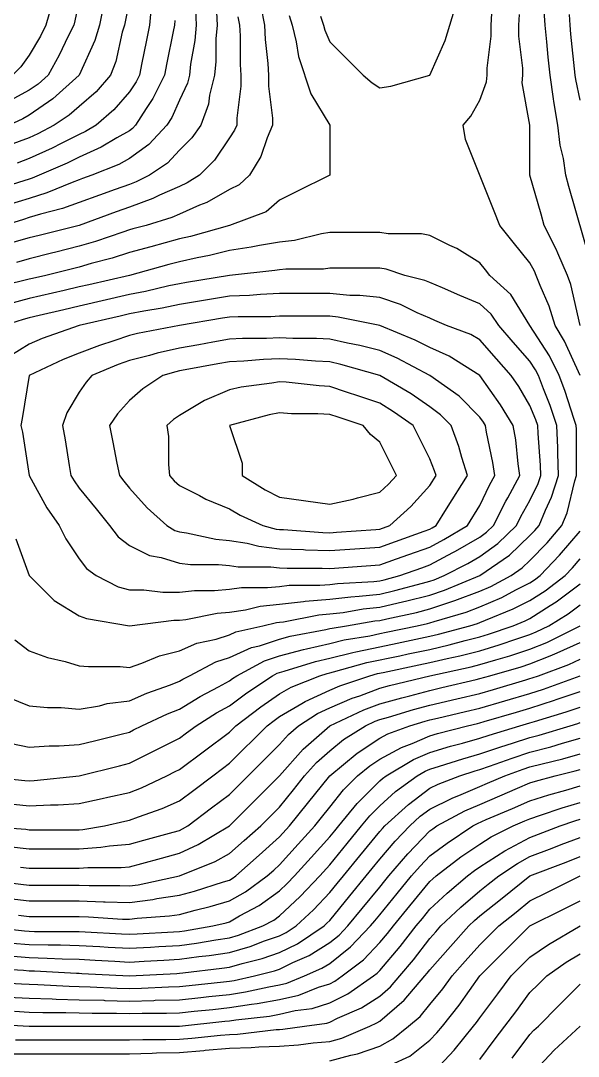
# Model space of a CAD drawing. Header units: inches. Extents: x 794995 to 811195, y 2485918 to 2508058.
# Drawn here: x 798170 to 798504, y 2489680 to 2490301 of the extents above; entities that cross this region are included whole.
import ezdxf

# ---------------------------------------------------------------- set-up
doc = ezdxf.new("R2010")
doc.units = ezdxf.units.IN
doc.header["$MEASUREMENT"] = 0
doc.layers.add('contour', color=7, linetype='Continuous')

msp = doc.modelspace()

# ---------------------------------------------------------------- linework, layer by layer
at = {"layer": 'contour'}
for points in [[(798223.16, 2490328.36), (798217.16, 2490298.36), (798214.39, 2490289.13), (798205.16, 2490268.36), (798189.28, 2490254.24), (798175.16, 2490244.36), (798171.29, 2490242.23), (798163.16, 2490238.36)], [(798205.16, 2490313.36), (798202.55, 2490300.97), (798201.83, 2490298.36), (798198.49, 2490291.69), (798193.16, 2490280.36), (798186.41, 2490268.36), (798180.45, 2490263.07), (798175.16, 2490259.36), (798161.61, 2490251.91)], [(798235.16, 2490313.36), (798232.16, 2490298.36), (798230.87, 2490294.07), (798226.98, 2490276.54), (798223.91, 2490268.36), (798215.16, 2490258.36), (798205.16, 2490249.61), (798199.16, 2490244.36), (798190.16, 2490238.36), (798180.3, 2490233.22), (798175.16, 2490230.86), (798163.16, 2490226.36)], [(798189.01, 2490312.21), (798185.16, 2490298.36), (798181.83, 2490291.69), (798175.16, 2490280.36), (798170.16, 2490273.36), (798165.16, 2490268.36)], [(798313.91, 2490309.61), (798316.16, 2490298.36), (798316.59, 2490289.79), (798318.1, 2490275.42), (798318.49, 2490268.36), (798318.49, 2490261.69), (798320.87, 2490242.65), (798320.87, 2490238.36), (798317.66, 2490230.86), (798313.91, 2490219.61), (798307.16, 2490208.36), (798300.87, 2490202.65), (798295.16, 2490199.79), (798281.52, 2490192), (798277.16, 2490190.36), (798265.16, 2490185.03), (798260.54, 2490182.98), (798245.16, 2490178.36), (798237.3, 2490176.22), (798235.16, 2490175.63), (798231.16, 2490174.36), (798214.84, 2490168.68), (798205.16, 2490165.86), (798191.16, 2490162.36), (798188.49, 2490161.7), (798175.16, 2490158.36), (798167.42, 2490156.1)], [(798248.49, 2490311.7), (798247.16, 2490298.36), (798245.16, 2490288.36), (798242.66, 2490275.86), (798241.16, 2490268.36), (798239.16, 2490264.36), (798235.16, 2490258.36), (798225.93, 2490247.59), (798215.16, 2490238.36), (798208.91, 2490234.61), (798205.16, 2490232.91), (798194.25, 2490227.45), (798188.87, 2490224.65), (798175.16, 2490218.36), (798167.89, 2490215.63)], [(798349.7, 2490303.82), (798351.41, 2490298.36), (798352.16, 2490295.36), (798355.16, 2490288.36), (798365.16, 2490278.36), (798375.16, 2490268.36), (798380.54, 2490263.75), (798385.16, 2490260.86), (798391.83, 2490261.69), (798415.16, 2490268.36), (798424.39, 2490289.13), (798427.16, 2490298.36), (798431.31, 2490312.21)], [(798330.87, 2490304.08), (798332.66, 2490298.36), (798335.16, 2490288.36), (798336.41, 2490279.61), (798343.91, 2490257.11), (798355.16, 2490238.36), (798355.16, 2490208.36), (798335.16, 2490198.36), (798325.16, 2490193.36), (798317.16, 2490186.36), (798295.16, 2490178.36), (798271.83, 2490171.69), (798265.16, 2490170.18), (798248.02, 2490165.5), (798235.16, 2490162), (798224.81, 2490158.71), (798212.22, 2490155.42), (798205.16, 2490153.36), (798201.16, 2490152.36), (798185.16, 2490148.36), (798177.03, 2490146.49), (798175.16, 2490146.05), (798172, 2490145.2), (798152.9, 2490140.62)], [(798274.76, 2490307.96), (798275.16, 2490298.36), (798274.39, 2490289.13), (798271.83, 2490275.03), (798271.16, 2490268.36), (798269.96, 2490263.56), (798265.16, 2490253.36), (798260.54, 2490242.98), (798257.66, 2490238.36), (798246.77, 2490226.75), (798235.16, 2490218.36), (798228.73, 2490214.79), (798212.66, 2490208.36), (798207.16, 2490206.36), (798205.16, 2490205.63), (798200.87, 2490204.07), (798185.75, 2490197.77), (798175.16, 2490194.51), (798155.16, 2490188.36)], [(798287.33, 2490306.19), (798287.66, 2490298.36), (798286.98, 2490290.18), (798286.98, 2490276.54), (798286.16, 2490268.36), (798283.16, 2490256.36), (798282.53, 2490250.99), (798278.02, 2490238.36), (798272.66, 2490230.86), (798265.16, 2490223.36), (798257.96, 2490215.56), (798247.16, 2490208.36), (798239.16, 2490204.36), (798235.16, 2490202.91), (798226.59, 2490199.79), (798217.16, 2490196.36), (798205.16, 2490192), (798195.16, 2490188.36), (798181.83, 2490185.03), (798175.16, 2490182.98), (798171.63, 2490181.89), (798160.16, 2490178.36)], [(798300.16, 2490303.36), (798301.16, 2490298.36), (798301.48, 2490292.05), (798301.48, 2490274.68), (798301.83, 2490268.36), (798301.83, 2490261.69), (798299.44, 2490242.65), (798299.44, 2490238.36), (798298.16, 2490235.36), (798295.16, 2490230.86), (798286.16, 2490217.36), (798277.16, 2490208.36), (798269.77, 2490203.75), (798265.16, 2490201.69), (798253.16, 2490196.36), (798249.16, 2490194.36), (798235.16, 2490189.27), (798227.16, 2490186.36), (798205.16, 2490178.36), (798181.16, 2490172.36), (798175.16, 2490170.86), (798164.57, 2490167.77)], [(798505.16, 2490088.36), (798495.78, 2490108.99), (798490.16, 2490118.36), (798486.7, 2490129.9), (798481.16, 2490142.36), (798478.91, 2490148.36), (798477.77, 2490150.97), (798475.16, 2490155.86), (798465.16, 2490168.36), (798457.16, 2490178.36), (798453.73, 2490186.93), (798436.59, 2490229.79), (798435.16, 2490238.36), (798439.7, 2490243.82), (798445.16, 2490253.36), (798449.16, 2490264.36), (798449.44, 2490268.36), (798449.44, 2490272.65), (798451.83, 2490291.69), (798451.83, 2490298.36), (798452.22, 2490305.42)], [(798505.16, 2490118.36), (798499.7, 2490142.91), (798497.66, 2490148.36), (798491.83, 2490161.7), (798490.87, 2490164.08), (798483.73, 2490178.36), (798481.83, 2490185.03), (798475.16, 2490208.36), (798475.16, 2490238.36), (798470.54, 2490263.75), (798470.87, 2490268.36), (798470.87, 2490272.65), (798468.49, 2490291.69), (798468.49, 2490298.36), (798468.84, 2490304.68)], [(798511.83, 2490155.03), (798498.49, 2490201.69), (798496.59, 2490208.36), (798495.16, 2490218.36), (798493.16, 2490226.36), (798491.83, 2490238.36), (798489.44, 2490252.65), (798489.28, 2490254.24), (798487.16, 2490268.36), (798486.07, 2490279.27), (798485.16, 2490288.36), (798484.16, 2490298.36), (798483.73, 2490306.93)], [(798505.16, 2490253.36), (798502.55, 2490265.75), (798502.16, 2490268.36), (798499.7, 2490292.91), (798499.16, 2490298.36), (798498.84, 2490304.68)], [(798262.43, 2490301.09), (798262.16, 2490298.36), (798261.41, 2490294.61), (798257.66, 2490275.86), (798256.16, 2490268.36), (798249.16, 2490254.36), (798245.16, 2490248.36), (798238.91, 2490238.36), (798237.09, 2490236.43), (798235.16, 2490235.03), (798227.66, 2490230.86), (798218.28, 2490225.24), (798205.16, 2490219.27), (798197.89, 2490215.63), (798181.16, 2490208.36), (798176.92, 2490206.6), (798175.16, 2490206.05), (798171.83, 2490205.03), (798153.98, 2490199.54)], [(798162.3, 2489895.5), (798175.16, 2489890.36), (798186.07, 2489889.27), (798194.25, 2489889.27), (798205.16, 2489888.36), (798217.16, 2489890.36), (798221.83, 2489891.7), (798235.16, 2489893.36), (798245.59, 2489897.93), (798259.7, 2489902.91), (798265.16, 2489905.03), (798267.23, 2489906.29), (798271.16, 2489908.36), (798286.88, 2489916.64), (798295.16, 2489919.27), (798308.28, 2489925.24), (798313.16, 2489926.36), (798325.16, 2489930.36), (798331.48, 2489932.05), (798352.85, 2489936.05), (798355.16, 2489936.6), (798356.59, 2489936.93), (798365.16, 2489938.36), (798382.3, 2489941.22), (798385.16, 2489941.52), (798389.3, 2489942.5), (798407.16, 2489946.36), (798415.16, 2489948.36), (798430.16, 2489953.36), (798445.16, 2489958.99), (798451.68, 2489961.84), (798463.91, 2489968.36), (798470.54, 2489972.98), (798475.16, 2489977.36), (798485.4, 2489988.12), (798494.25, 2489998.36), (798497.42, 2490006.1), (798502, 2490025.2), (798503.02, 2490028.36), (798502.94, 2490030.58), (798502.94, 2490056.14), (798502.85, 2490058.36), (798501.63, 2490061.89), (798496.07, 2490079.27), (798492.66, 2490088.36), (798486.83, 2490100.03), (798475.16, 2490118.36), (798463.73, 2490136.93), (798451.16, 2490148.36), (798448.49, 2490151.69), (798445.16, 2490155.86), (798431.31, 2490164.51), (798427.16, 2490166.36), (798415.16, 2490172.36), (798410.16, 2490173.36), (798390.16, 2490173.36), (798385.16, 2490174.07), (798355.16, 2490174.07), (798350.16, 2490173.36), (798334.16, 2490169.36), (798325.16, 2490168.36), (798313.16, 2490166.36), (798308.2, 2490165.32), (798295.16, 2490163.36), (798283.16, 2490160.36), (798275.75, 2490158.95), (798265.16, 2490156.54), (798258.73, 2490154.79), (798235.16, 2490148.36), (798210.78, 2490142.74), (798205.16, 2490141.44), (798196.16, 2490139.36), (798175.16, 2490134.51), (798162.43, 2490131.09)], [(798166.59, 2489929.79), (798175.16, 2489923.36), (798186.07, 2489919.27), (798196.59, 2489916.93), (798205.16, 2489914.36), (798210.61, 2489913.82), (798229.7, 2489913.82), (798235.16, 2489913.36), (798242.66, 2489915.86), (798253.16, 2489920.36), (798265.16, 2489923.36), (798275.59, 2489927.93), (798287.16, 2489930.36), (798295.16, 2489932.91), (798298.91, 2489934.61), (798315.16, 2489938.36), (798323.22, 2489940.3), (798325.16, 2489940.5), (798327.56, 2489940.76), (798348.67, 2489944.85), (798355.16, 2489945.42), (798363.16, 2489946.36), (798375.16, 2489948.36), (798385.16, 2489949.41), (798399.64, 2489952.84), (798400.49, 2489953.03), (798415.16, 2489956.69), (798423.91, 2489959.61), (798445.16, 2489968.36), (798462.85, 2489980.67), (798475.16, 2489992.36), (798478.09, 2489995.44), (798480.61, 2489998.36), (798484.39, 2490007.59), (798488.13, 2490015.39), (798492.3, 2490028.36), (798491.83, 2490041.7), (798491.83, 2490045.03), (798491.31, 2490058.36), (798487.16, 2490070.36), (798483.16, 2490080.36), (798480.16, 2490088.36), (798478.49, 2490091.69), (798475.16, 2490096.93), (798465.16, 2490108.36), (798456.41, 2490118.36), (798451.83, 2490125.03), (798445.16, 2490131.22), (798433.16, 2490136.36), (798422.66, 2490140.86), (798415.16, 2490144.07), (798412.16, 2490145.36), (798400.16, 2490148.36), (798388.91, 2490152.11), (798385.16, 2490152.65), (798355.16, 2490152.65), (798351.41, 2490152.11), (798328.91, 2490152.11), (798325.16, 2490151.69), (798322.3, 2490151.22), (798295.16, 2490148.36), (798269.44, 2490144.07), (798265.16, 2490143.36), (798258.84, 2490142.05), (798244.84, 2490138.68), (798235.16, 2490136.82), (798205.16, 2490129.9), (798195.78, 2490127.74), (798181.16, 2490124.36), (798175.16, 2490122.98), (798171.52, 2490122), (798160.16, 2490118.36)], [(798167.16, 2489990.36), (798175.16, 2489968.36), (798190.16, 2489953.36), (798205.16, 2489944.36), (798209.44, 2489942.65), (798235.16, 2489938.36), (798261.83, 2489941.69), (798265.16, 2489941.69), (798268.91, 2489942.11), (798287.66, 2489945.86), (798295.16, 2489946.54), (798304.63, 2489947.84), (798313.55, 2489949.97), (798325.16, 2489951.22), (798339.56, 2489952.76), (798340.56, 2489952.96), (798355.16, 2489954.24), (798367.79, 2489955.73), (798372.81, 2489956.01), (798385.16, 2489957.31), (798394.1, 2489959.43), (798410.71, 2489963.92), (798415.16, 2489965.03), (798417.66, 2489965.86), (798423.73, 2489968.36), (798437.84, 2489975.68), (798445.16, 2489979.9), (798455.83, 2489987.7), (798466.98, 2489998.36), (798469.7, 2490003.82), (798475.16, 2490013.36), (798480.02, 2490023.5), (798481.59, 2490028.36), (798481.37, 2490034.57), (798479.96, 2490053.56), (798479.77, 2490058.36), (798478.59, 2490061.79), (798475.16, 2490070.36), (798468.49, 2490081.69), (798463.91, 2490088.36), (798455.16, 2490098.36), (798445.16, 2490109.79), (798439.7, 2490112.91), (798425.16, 2490118.36), (798418.16, 2490121.36), (798415.16, 2490122.65), (798407.66, 2490125.86), (798397.66, 2490130.86), (798385.16, 2490135.03), (798373.16, 2490136.36), (798367.16, 2490136.36), (798355.16, 2490137.45), (798325.16, 2490137.45), (798313.73, 2490136.93), (798307.16, 2490136.36), (798295.16, 2490135.86), (798265.16, 2490130.86), (798254.81, 2490128.71), (798243.73, 2490126.93), (798235.16, 2490125.28), (798229.53, 2490123.99), (798205.16, 2490118.36), (798182.98, 2490110.54), (798175.16, 2490107.11), (798163.62, 2490099.9)], [(798164.57, 2489867.77), (798175.16, 2489865.5), (798187.16, 2489866.36), (798193.16, 2489866.36), (798205.16, 2489867.11), (798214.16, 2489869.36), (798230.16, 2489873.36), (798235.16, 2489874.61), (798237.66, 2489875.86), (798242.66, 2489878.36), (798257.96, 2489885.56), (798265.16, 2489888.36), (798277.57, 2489895.95), (798288.49, 2489901.69), (798295.16, 2489905.36), (798296.87, 2489906.65), (798299.44, 2489908.36), (798316.16, 2489917.36), (798325.16, 2489920.36), (798339.37, 2489924.15), (798341.31, 2489924.51), (798355.16, 2489927.77), (798363.73, 2489929.79), (798379.16, 2489932.36), (798385.16, 2489933.62), (798389.07, 2489934.45), (798407.66, 2489938.36), (798413.83, 2489939.69), (798415.16, 2489940.03), (798417.66, 2489940.86), (798436.98, 2489946.54), (798445.16, 2489949.61), (798458.2, 2489955.32), (798466.59, 2489959.79), (798475.16, 2489964.07), (798477.77, 2489965.75), (798481.16, 2489968.36), (798492.85, 2489980.67), (798505.16, 2489995.03)], [(798145.16, 2489848.36), (798172.43, 2489845.63), (798175.16, 2489845.36), (798178.02, 2489845.5), (798205.16, 2489848.36), (798229.16, 2489854.36), (798235.16, 2489855.86), (798265.16, 2489870.86), (798269.44, 2489874.07), (798275.16, 2489878.36), (798287.42, 2489886.1), (798295.16, 2489890.36), (798305.44, 2489898.08), (798320.87, 2489908.36), (798323.66, 2489909.86), (798325.16, 2489910.36), (798327.89, 2489911.09), (798346.59, 2489916.93), (798355.16, 2489918.95), (798369.01, 2489922.21), (798370.81, 2489922.71), (798385.16, 2489925.73), (798395.59, 2489927.93), (798415.16, 2489932.05), (798420.27, 2489933.25), (798439.16, 2489938.36), (798443.8, 2489939.73), (798445.16, 2489940.24), (798448.49, 2489941.69), (798465.16, 2489948.36), (798475.16, 2489953.36), (798484.29, 2489959.23), (798496.16, 2489968.36), (798500.54, 2489972.98), (798505.16, 2489978.36)], [(798161.83, 2489831.7), (798175.16, 2489830.36), (798187.79, 2489830.99), (798192.53, 2489830.99), (798205.16, 2489831.7), (798218.8, 2489834.73), (798222.3, 2489835.5), (798235.16, 2489838.36), (798242.36, 2489841.16), (798257.66, 2489848.36), (798262.66, 2489850.86), (798265.16, 2489852.11), (798295.16, 2489874.61), (798298.91, 2489878.36), (798313.81, 2489889.71), (798325.16, 2489897.45), (798332.02, 2489901.5), (798349.16, 2489908.36), (798353.73, 2489909.79), (798355.16, 2489910.13), (798357.47, 2489910.67), (798377.33, 2489916.19), (798397.16, 2489920.36), (798402.12, 2489921.4), (798415.16, 2489924.15), (798426.65, 2489926.87), (798436.27, 2489929.47), (798445.16, 2489931.69), (798450.27, 2489933.25), (798465.16, 2489938.36), (798472.3, 2489941.22), (798475.16, 2489942.65), (798487.16, 2489950.36), (798490.87, 2489952.65), (798505.16, 2489963.36)], [(798145.16, 2489818.36), (798173.09, 2489816.29), (798175.16, 2489816.05), (798205.16, 2489816.05), (798207.3, 2489816.22), (798220.16, 2489818.36), (798232.43, 2489821.09), (798235.16, 2489821.69), (798240.61, 2489823.82), (798254.72, 2489828.8), (798265.16, 2489833.36), (798273.73, 2489839.79), (798285.16, 2489848.36), (798290.87, 2489852.65), (798295.16, 2489855.86), (798317.66, 2489878.36), (798321.92, 2489881.6), (798325.16, 2489883.82), (798338.49, 2489891.7), (798340.53, 2489893), (798355.16, 2489899.79), (798361.16, 2489902.36), (798379.16, 2489908.36), (798383.85, 2489909.67), (798387.16, 2489910.36), (798408.64, 2489914.88), (798415.16, 2489916.26), (798425.5, 2489918.71), (798433.16, 2489920.36), (798445.16, 2489923.36), (798456.65, 2489926.87), (798467.33, 2489930.54), (798475.16, 2489933.07), (798478.91, 2489934.61), (798486.41, 2489938.36), (798498.02, 2489945.5), (798505.16, 2489950.86)], [(798162.75, 2489805.95), (798175.16, 2489804.51), (798205.16, 2489804.51), (798218.02, 2489805.5), (798223.16, 2489806.36), (798235.16, 2489807.45), (798243.73, 2489809.79), (798261.41, 2489814.61), (798265.16, 2489815.63), (798267.03, 2489816.49), (798270.16, 2489818.36), (798284.44, 2489829.07), (798295.16, 2489837.11), (798306.41, 2489848.36), (798325.16, 2489867.11), (798330.45, 2489873.07), (798336.41, 2489878.36), (798347.84, 2489885.68), (798355.16, 2489889.07), (798368.66, 2489894.86), (798373.16, 2489896.36), (798385.16, 2489900.86), (798391.01, 2489902.51), (798415.16, 2489908.36), (798439.83, 2489913.7), (798445.16, 2489915.03), (798454.76, 2489917.96), (798463.16, 2489920.36), (798475.16, 2489924.24), (798485.16, 2489928.36), (798505.16, 2489938.36)], [(798169.94, 2489793.58), (798175.16, 2489792.98), (798205.16, 2489792.98), (798210.16, 2489793.36), (798230.16, 2489793.36), (798235.16, 2489793.82), (798242.66, 2489795.86), (798254.44, 2489799.07), (798265.16, 2489802), (798276.41, 2489807.11), (798295.16, 2489818.36), (798325.16, 2489848.36), (798339.28, 2489864.24), (798355.16, 2489878.36), (798375.61, 2489887.91), (798385.16, 2489891.49), (798398.33, 2489895.19), (798403.16, 2489896.36), (798415.16, 2489899.54), (798422.3, 2489901.22), (798442.85, 2489906.05), (798445.16, 2489906.6), (798451.16, 2489908.36), (798469.83, 2489913.7), (798475.16, 2489915.42), (798487.16, 2489920.36), (798491.52, 2489922), (798505.16, 2489928.36)], [(798147.3, 2489786.22), (798170.16, 2489783.36), (798175.16, 2489782.74), (798205.16, 2489782.74), (798210.97, 2489782.56), (798229.35, 2489782.56), (798235.16, 2489782.36), (798240.45, 2489783.07), (798265.16, 2489788.36), (798286.59, 2489796.93), (798295.16, 2489801.7), (798303.98, 2489809.54), (798313.91, 2489818.36), (798325.16, 2489829.61), (798333.49, 2489840.03), (798340.16, 2489848.36), (798347.26, 2489856.26), (798355.16, 2489863.36), (798363.49, 2489870.03), (798376.59, 2489878.36), (798382.43, 2489881.09), (798385.16, 2489882.11), (798390.38, 2489883.58), (798405.39, 2489888.13), (798415.16, 2489890.71), (798431.31, 2489894.51), (798445.16, 2489897.77), (798453.34, 2489900.18), (798472.66, 2489905.86), (798475.16, 2489906.6), (798476.49, 2489907.03), (798480.16, 2489908.36), (798498.34, 2489915.18), (798505.16, 2489918.36)], [(798158.02, 2489775.5), (798175.16, 2489773.36), (798205.16, 2489773.36), (798219.7, 2489772.91), (798220.68, 2489772.84), (798235.16, 2489772.36), (798249.28, 2489774.24), (798251.52, 2489774.73), (798265.16, 2489776.82), (798274.25, 2489779.27), (798291.63, 2489784.83), (798295.16, 2489785.86), (798296.74, 2489786.78), (798298.91, 2489788.36), (798312.81, 2489800.71), (798325.16, 2489811.69), (798331.16, 2489818.36), (798341.83, 2489831.7), (798355.16, 2489848.36), (798371.66, 2489861.86), (798385.16, 2489870.86), (798390.02, 2489873.5), (798403.16, 2489878.36), (798412.37, 2489881.15), (798415.16, 2489881.89), (798419.77, 2489882.98), (798436.59, 2489886.93), (798445.16, 2489888.95), (798475.16, 2489897.77), (798483.16, 2489900.36), (798505.16, 2489908.36)], [(798168.73, 2489764.79), (798175.16, 2489763.99), (798205.16, 2489763.99), (798210.61, 2489763.82), (798231.02, 2489762.5), (798235.16, 2489762.36), (798239.77, 2489762.98), (798259.16, 2489764.36), (798265.16, 2489765.28), (798274.63, 2489767.84), (798283.55, 2489769.97), (798295.16, 2489773.36), (798304.63, 2489778.89), (798317.66, 2489788.36), (798321.63, 2489791.89), (798325.16, 2489795.03), (798336.21, 2489807.31), (798346.16, 2489818.36), (798350.16, 2489823.36), (798355.16, 2489829.61), (798363.49, 2489840.03), (798371.83, 2489848.36), (798379.16, 2489854.36), (798385.16, 2489858.36), (798398.13, 2489865.39), (798404.57, 2489867.77), (798415.16, 2489872.36), (798419.77, 2489873.75), (798437.66, 2489878.36), (798443.73, 2489879.79), (798445.16, 2489880.13), (798447.66, 2489880.86), (798466.98, 2489886.54), (798475.16, 2489888.95), (798489.83, 2489893.69), (798490.87, 2489894.08), (798505.16, 2489898.99)], [(798145.16, 2489758.36), (798172.23, 2489755.44), (798175.16, 2489755.2), (798178.4, 2489755.12), (798201.92, 2489755.12), (798205.16, 2489755.03), (798208.69, 2489754.83), (798230.42, 2489753.62), (798235.16, 2489753.36), (798239.9, 2489753.62), (798261.63, 2489754.83), (798265.16, 2489755.03), (798268.09, 2489755.44), (798285.16, 2489758.36), (798293.22, 2489760.3), (798295.16, 2489760.86), (798301.16, 2489764.36), (798312.81, 2489770.71), (798325.16, 2489779.36), (798329.77, 2489783.75), (798334.16, 2489788.36), (798344.11, 2489799.41), (798355.16, 2489811.69), (798358.16, 2489815.36), (798360.61, 2489818.36), (798371.66, 2489831.86), (798385.16, 2489845.36), (798386.74, 2489846.78), (798388.91, 2489848.36), (798405.39, 2489858.13), (798415.16, 2489862.36), (798427.47, 2489866.05), (798434.72, 2489867.93), (798445.16, 2489870.86), (798450.74, 2489872.78), (798469.16, 2489878.36), (798475.16, 2489880.13), (798477.77, 2489880.97), (798496.79, 2489886.73), (798505.16, 2489889.61)], [(798164.92, 2489748.12), (798175.16, 2489747.31), (798186.51, 2489747.01), (798193.81, 2489747.01), (798205.16, 2489746.69), (798217.51, 2489746.01), (798222.53, 2489745.73), (798235.16, 2489745.03), (798247.79, 2489745.73), (798252.81, 2489746.01), (798265.16, 2489746.69), (798275.4, 2489748.12), (798286.88, 2489750.08), (798295.16, 2489751.3), (798300.61, 2489752.91), (798315.16, 2489758.36), (798321.63, 2489761.89), (798325.16, 2489764.36), (798337.47, 2489776.05), (798349.16, 2489788.36), (798355.16, 2489795.03), (798365.66, 2489807.86), (798374.25, 2489818.36), (798379.16, 2489824.36), (798385.16, 2489830.36), (798394.63, 2489838.89), (798407.66, 2489848.36), (798412.37, 2489851.15), (798415.16, 2489852.36), (798420.87, 2489854.08), (798434.92, 2489858.61), (798445.16, 2489861.49), (798457.72, 2489865.8), (798464.72, 2489867.93), (798475.16, 2489871.3), (798480.74, 2489872.78), (798499.16, 2489878.36), (798503.76, 2489879.76), (798505.16, 2489880.24)], [(798163.16, 2489740.36), (798175.16, 2489739.41), (798185.93, 2489739.13), (798194.87, 2489738.65), (798205.16, 2489738.36), (798214.63, 2489737.84), (798226.34, 2489737.19), (798235.16, 2489736.69), (798243.98, 2489737.19), (798255.69, 2489737.84), (798265.16, 2489738.36), (798276.77, 2489739.97), (798282.85, 2489740.67), (798295.16, 2489742.48), (798307.43, 2489746.09), (798316.16, 2489749.36), (798325.16, 2489752.36), (798329.16, 2489754.36), (798335.16, 2489758.36), (798345.43, 2489768.09), (798355.16, 2489778.36), (798359.66, 2489783.86), (798363.34, 2489788.36), (798373.16, 2489800.36), (798385.16, 2489815.03), (798386.7, 2489816.82), (798388.16, 2489818.36), (798402.3, 2489831.22), (798415.16, 2489840.86), (798420.16, 2489843.36), (798433.16, 2489848.36), (798442.23, 2489851.29), (798445.16, 2489852.11), (798450.87, 2489854.08), (798464.49, 2489859.03), (798475.16, 2489862.48), (798487.72, 2489865.8), (798494.72, 2489867.93), (798505.16, 2489870.86)], [(798149.77, 2489732.98), (798171.73, 2489731.79), (798175.16, 2489731.52), (798178.24, 2489731.44), (798203.45, 2489730.08), (798205.16, 2489730.03), (798206.74, 2489729.94), (798235.16, 2489728.36), (798263.58, 2489729.94), (798265.16, 2489730.03), (798267.09, 2489730.3), (798290.54, 2489732.98), (798295.16, 2489733.65), (798302.66, 2489735.86), (798314.66, 2489738.86), (798325.16, 2489742.36), (798335.83, 2489747.7), (798351.83, 2489758.36), (798353.54, 2489759.98), (798355.16, 2489761.69), (798367.16, 2489776.36), (798376.98, 2489788.36), (798380.66, 2489792.86), (798385.16, 2489798.36), (798394.39, 2489809.13), (798403.16, 2489818.36), (798409.44, 2489824.08), (798415.16, 2489828.36), (798428.49, 2489835.03), (798433.91, 2489837.11), (798445.16, 2489841.93), (798449.66, 2489843.86), (798460.16, 2489848.36), (798471.16, 2489852.36), (798475.16, 2489853.65), (798482.36, 2489855.56), (798494.92, 2489858.61), (798505.16, 2489861.49)], [(798148.69, 2489724.83), (798170.42, 2489723.62), (798175.16, 2489723.36), (798180.3, 2489723.22), (798199, 2489722.21), (798205.16, 2489722.05), (798211.65, 2489721.88), (798227.84, 2489721.04), (798235.16, 2489720.86), (798242.48, 2489721.04), (798258.67, 2489721.88), (798265.16, 2489722.05), (798270.87, 2489722.65), (798291.63, 2489724.83), (798295.16, 2489725.2), (798297.89, 2489725.63), (798310.16, 2489728.36), (798322.16, 2489731.36), (798325.16, 2489732.36), (798333.16, 2489736.36), (798342.85, 2489740.67), (798355.16, 2489748.36), (798360.74, 2489752.78), (798366.07, 2489758.36), (798374.66, 2489768.86), (798385.16, 2489781.69), (798388.16, 2489785.36), (798390.61, 2489788.36), (798401.99, 2489801.53), (798415.16, 2489815.36), (798416.87, 2489816.65), (798419.44, 2489818.36), (798436.16, 2489827.36), (798445.16, 2489831.22), (798457.16, 2489836.36), (798467.66, 2489840.86), (798475.16, 2489844.07), (798478.4, 2489845.12), (798490.16, 2489848.36), (798502.23, 2489851.29), (798505.16, 2489852.11)], [(798162.53, 2489715.73), (798175.16, 2489715.03), (798188.87, 2489714.65), (798191.31, 2489714.51), (798205.16, 2489714.15), (798219.75, 2489713.77), (798220.53, 2489713.73), (798235.16, 2489713.36), (798249.79, 2489713.73), (798250.56, 2489713.77), (798265.16, 2489714.15), (798278.02, 2489715.5), (798282.81, 2489716.01), (798295.16, 2489717.31), (798304.7, 2489718.82), (798318.73, 2489721.93), (798325.16, 2489723.07), (798329.44, 2489724.07), (798340.16, 2489728.36), (798350.54, 2489732.98), (798355.16, 2489735.86), (798367.72, 2489745.8), (798379.7, 2489758.36), (798382.16, 2489761.36), (798385.16, 2489765.03), (798395.66, 2489777.86), (798404.25, 2489788.36), (798409.31, 2489794.22), (798415.16, 2489800.36), (798425.44, 2489808.08), (798440.87, 2489818.36), (798443.66, 2489819.86), (798448.91, 2489822.11), (798464.66, 2489828.86), (798475.16, 2489833.36), (798486.51, 2489837.01), (798496.59, 2489839.79), (798505.16, 2489842.36)], [(798166.34, 2489707.19), (798175.16, 2489706.69), (798183.27, 2489706.47), (798197.05, 2489706.47), (798205.16, 2489706.26), (798212.85, 2489706.05), (798227.47, 2489706.05), (798235.16, 2489705.86), (798242.85, 2489706.05), (798257.47, 2489706.05), (798265.16, 2489706.26), (798273.98, 2489707.19), (798285.16, 2489708.36), (798295.16, 2489709.41), (798308.28, 2489711.49), (798311.66, 2489711.86), (798325.16, 2489714.24), (798336.59, 2489716.93), (798348.49, 2489721.69), (798355.16, 2489723.75), (798358.24, 2489725.29), (798362.66, 2489728.36), (798375.43, 2489738.09), (798385.16, 2489748.36), (798389.77, 2489753.75), (798393.34, 2489758.36), (798403.16, 2489770.36), (798415.16, 2489785.03), (798416.87, 2489786.65), (798418.91, 2489788.36), (798433.81, 2489799.71), (798445.16, 2489807.45), (798451.83, 2489811.69), (798465.16, 2489818.36), (798472.16, 2489821.36), (798475.16, 2489822.65), (798481.48, 2489824.68), (798494.39, 2489829.13), (798505.16, 2489832.36)], [(798146.74, 2489699.94), (798175.16, 2489698.36), (798265.16, 2489698.36), (798292.3, 2489701.22), (798295.16, 2489701.52), (798298.91, 2489702.11), (798319.16, 2489704.36), (798325.16, 2489705.42), (798334.39, 2489707.59), (798344.57, 2489708.95), (798355.16, 2489712.21), (798365.93, 2489717.59), (798381.41, 2489728.36), (798383.54, 2489729.98), (798385.16, 2489731.69), (798397.47, 2489746.05), (798406.98, 2489758.36), (798410.66, 2489762.86), (798415.16, 2489768.36), (798425.44, 2489778.08), (798437.66, 2489788.36), (798441.92, 2489791.6), (798445.16, 2489793.82), (798460.16, 2489803.36), (798475.16, 2489811.44), (798480.16, 2489813.36), (798493.16, 2489818.36), (798502.08, 2489821.44), (798505.16, 2489822.36)], [(798166.83, 2489690.03), (798235.16, 2489690.03), (798243.27, 2489690.25), (798257.05, 2489690.25), (798265.16, 2489690.47), (798272.48, 2489691.04), (798289.7, 2489692.91), (798295.16, 2489693.36), (798300.02, 2489693.5), (798323.09, 2489696.29), (798325.16, 2489696.36), (798327.03, 2489696.49), (798340.16, 2489698.36), (798353.39, 2489700.13), (798355.16, 2489700.67), (798359.77, 2489702.98), (798374.25, 2489709.27), (798385.16, 2489716.36), (798391.65, 2489721.88), (798397.16, 2489728.36), (798405.43, 2489738.09), (798415.16, 2489750.86), (798418.69, 2489754.83), (798421.83, 2489758.36), (798433.81, 2489769.71), (798445.16, 2489779.36), (798450.16, 2489783.36), (798456.41, 2489788.36), (798467.66, 2489795.86), (798475.16, 2489799.9), (798488.49, 2489805.03), (798493.91, 2489807.11), (798505.16, 2489811.44)], [(798161.83, 2489681.7), (798235.16, 2489681.7), (798248.87, 2489682.08), (798251.31, 2489682.21), (798265.16, 2489682.57), (798279.79, 2489683.73), (798280.61, 2489683.82), (798295.16, 2489685.03), (798308.13, 2489685.39), (798312.75, 2489685.95), (798325.16, 2489686.36), (798336.41, 2489687.11), (798345.16, 2489688.36), (798355.16, 2489689.13), (798362.43, 2489691.09), (798379.16, 2489698.36), (798383.34, 2489700.18), (798385.16, 2489701.36), (798399.75, 2489713.77), (798412.16, 2489728.36), (798413.54, 2489729.98), (798415.16, 2489732.11), (798427.51, 2489746.01), (798438.49, 2489758.36), (798441.92, 2489761.6), (798445.16, 2489764.36), (798458.49, 2489775.03), (798475.16, 2489788.36), (798496.83, 2489796.69), (798505.16, 2489799.9)], [(798355.16, 2489677.59), (798367.79, 2489680.99), (798371.83, 2489681.7), (798385.16, 2489686.36), (798392.9, 2489690.62), (798402.3, 2489698.36), (798409.35, 2489704.17), (798415.16, 2489711.22), (798422.9, 2489720.62), (798428.49, 2489728.36), (798436.34, 2489737.19), (798445.16, 2489747.11), (798456.41, 2489758.36), (798466.83, 2489766.69), (798475.16, 2489773.36), (798485.16, 2489778.36), (798505.16, 2489788.36)], [(798391.83, 2489675.03), (798403.16, 2489680.36), (798415.16, 2489689.79), (798419.3, 2489694.22), (798422.66, 2489698.36), (798432.75, 2489710.78), (798445.16, 2489728.36), (798475.16, 2489758.36), (798495.16, 2489768.36), (798505.16, 2489773.36)], [(798415.16, 2489668.36), (798429.64, 2489683.88), (798441.41, 2489698.36), (798443.09, 2489700.43), (798445.16, 2489703.36), (798455.87, 2489717.65), (798463.91, 2489728.36), (798475.16, 2489739.61), (798486.27, 2489747.25), (798505.16, 2489758.36)], [(798445.16, 2489678.36), (798453.73, 2489689.79), (798460.16, 2489698.36), (798466.59, 2489706.93), (798475.16, 2489718.36), (798480.16, 2489723.36), (798485.16, 2489728.36), (798496.88, 2489736.64), (798505.16, 2489741.7)], [(798464.44, 2489679.07), (798475.16, 2489693.36), (798477.56, 2489695.96), (798480.16, 2489698.36), (798492.66, 2489710.86), (798505.16, 2489723.36)], [(798475.16, 2489668.36), (798489.56, 2489683.96), (798505.16, 2489698.36)]]:
    msp.add_lwpolyline(points, dxfattribs=at)
for points in [[(798385.16, 2489965.2), (798387.71, 2489965.81), (798397.16, 2489968.36), (798410.42, 2489973.1), (798415.16, 2489974.79), (798429.01, 2489982.21), (798430.53, 2489983), (798445.16, 2489991.44), (798449.16, 2489994.36), (798453.34, 2489998.36), (798460.61, 2490012.91), (798461.83, 2490015.03), (798469.16, 2490028.36), (798468.1, 2490035.42), (798466.59, 2490049.79), (798465.16, 2490058.36), (798457.57, 2490070.78), (798445.16, 2490088.36), (798426.7, 2490099.9), (798415.16, 2490105.03), (798406.27, 2490109.47), (798385.16, 2490118.36), (798360.16, 2490123.36), (798355.16, 2490123.82), (798325.16, 2490123.82), (798319.94, 2490123.58), (798300.38, 2490123.58), (798295.16, 2490123.36), (798290.87, 2490122.65), (798265.16, 2490118.36), (798239.96, 2490113.56), (798235.16, 2490112.36), (798225.93, 2490109.13), (798217.16, 2490106.36), (798205.16, 2490101.7), (798195.56, 2490097.96), (798175.16, 2490088.36), (798170.87, 2490062.65), (798170.16, 2490058.36), (798171.16, 2490054.36), (798175.16, 2490028.36), (798185.75, 2490008.95), (798193.16, 2489998.36), (798197.16, 2489990.36), (798205.16, 2489978.36), (798209.44, 2489972.65), (798215.16, 2489968.36), (798228.49, 2489961.69), (798235.16, 2489959.79), (798243.73, 2489959.79), (798255.16, 2489958.36), (798265.16, 2489958.36), (798274.16, 2489959.36), (798286.16, 2489959.36), (798295.16, 2489960.18), (798302.36, 2489961.16), (798317.96, 2489961.16), (798325.16, 2489961.93), (798330.97, 2489962.56), (798349.35, 2489962.56), (798355.16, 2489963.07), (798359.9, 2489963.62), (798381.63, 2489964.83)], [(798415.16, 2489985.5), (798423.53, 2489989.99), (798437.66, 2489998.36), (798445.16, 2490010.36), (798450.97, 2490022.56), (798454.16, 2490028.36), (798452.98, 2490036.19), (798449.16, 2490054.36), (798448.49, 2490058.36), (798447.23, 2490060.43), (798445.16, 2490063.36), (798432.66, 2490075.86), (798415.16, 2490088.36), (798395.5, 2490098.71), (798385.16, 2490103.36), (798373.16, 2490106.36), (798365.75, 2490107.77), (798355.16, 2490110.18), (798347.33, 2490110.54), (798332.98, 2490110.54), (798325.16, 2490110.86), (798317.33, 2490110.54), (798302.98, 2490110.54), (798295.16, 2490110.18), (798285.16, 2490108.36), (798276.7, 2490106.82), (798265.16, 2490104.73), (798251.83, 2490101.7), (798247.16, 2490100.36), (798235.16, 2490097.36), (798228.49, 2490095.03), (798212.66, 2490088.36), (798209.16, 2490084.36), (798205.16, 2490078.36), (798197.66, 2490065.86), (798195.16, 2490058.36), (798196.59, 2490049.79), (798199.16, 2490034.36), (798200.16, 2490028.36), (798202, 2490025.2), (798205.16, 2490020.86), (798215.16, 2490008.36), (798223.16, 2489998.36), (798228.49, 2489991.69), (798235.16, 2489986.36), (798247.16, 2489980.36), (798254.25, 2489979.27), (798265.16, 2489975.86), (798271.83, 2489975.03), (798288.49, 2489975.03), (798295.16, 2489974.36), (798300.38, 2489973.58), (798319.94, 2489973.58), (798325.16, 2489972.98), (798329.6, 2489972.81), (798350.71, 2489972.81), (798355.16, 2489972.65), (798385.16, 2489974.79), (798395.16, 2489978.36), (798402.53, 2489980.99)], [(798415.16, 2489996.22), (798416.55, 2489996.97), (798418.91, 2489998.36), (798425.16, 2490008.36), (798437.66, 2490028.36), (798434.25, 2490039.27), (798432.53, 2490045.73), (798428.02, 2490058.36), (798421.59, 2490064.79), (798415.16, 2490069.61), (798404.05, 2490077.25), (798385.16, 2490088.36), (798361.83, 2490095.03), (798355.16, 2490096.54), (798346.59, 2490096.93), (798334.76, 2490097.96), (798325.16, 2490098.36), (798315.56, 2490097.96), (798303.73, 2490096.93), (798295.16, 2490096.54), (798288.24, 2490095.28), (798268.49, 2490091.69), (798265.16, 2490091.09), (798262.94, 2490090.58), (798255.16, 2490088.36), (798243.16, 2490080.36), (798235.16, 2490073.36), (798228.1, 2490065.42), (798223.16, 2490058.36), (798225.16, 2490048.36), (798227.66, 2490035.86), (798229.16, 2490028.36), (798231.83, 2490025.03), (798235.16, 2490020.86), (798245.75, 2490008.95), (798257.66, 2489998.36), (798262.3, 2489995.5), (798265.16, 2489994.61), (798269.44, 2489994.07), (798286.98, 2489990.18), (798295.16, 2489989.36), (798305.75, 2489987.77), (798312.75, 2489985.95), (798325.16, 2489984.51), (798339.56, 2489983.96), (798340.68, 2489983.88), (798355.16, 2489983.36), (798385.16, 2489985.5), (798394.63, 2489988.89), (798411.83, 2489995.03)], [(798385.16, 2489996.22), (798391.16, 2489998.36), (798403.73, 2490009.79), (798415.16, 2490022.36), (798418.91, 2490028.36), (798418.02, 2490031.22), (798415.16, 2490038.36), (798405.16, 2490058.36), (798393.43, 2490066.64), (798385.16, 2490071.7), (798372.66, 2490075.86), (798365.16, 2490078.36), (798355.16, 2490081.69), (798348.84, 2490082.05), (798329.16, 2490084.36), (798325.16, 2490084.61), (798320.54, 2490083.75), (798302.22, 2490081.3), (798295.16, 2490079.79), (798280.16, 2490073.36), (798265.16, 2490064.36), (798261.63, 2490061.89), (798257.66, 2490058.36), (798258.49, 2490051.69), (798258.49, 2490035.03), (798259.16, 2490028.36), (798262, 2490025.2), (798265.16, 2490022.36), (798277.16, 2490016.36), (798281.04, 2490014.24), (798295.16, 2490008.36), (798301.48, 2490004.68), (798315.16, 2489998.36), (798323.09, 2489996.29), (798325.16, 2489996.05), (798327.56, 2489995.96), (798351.02, 2489994.22), (798355.16, 2489994.07), (798359.16, 2489994.36), (798382.85, 2489996.05)], [(798385.16, 2490018.36), (798390.38, 2490023.14), (798395.16, 2490028.36), (798385.16, 2490048.36), (798379.7, 2490052.91), (798375.16, 2490058.36), (798360.16, 2490063.36), (798355.16, 2490065.03), (798348.1, 2490065.42), (798332.22, 2490065.42), (798325.16, 2490065.86), (798318.84, 2490064.68), (798295.16, 2490058.36), (798302.66, 2490035.86), (798302.66, 2490028.36), (798316.59, 2490019.79), (798325.16, 2490015.5), (798355.16, 2490011.22), (798369.28, 2490014.24), (798371.83, 2490015.03)]]:
    msp.add_lwpolyline(points, close=True, dxfattribs=at)

doc.saveas('drawing.dxf')
